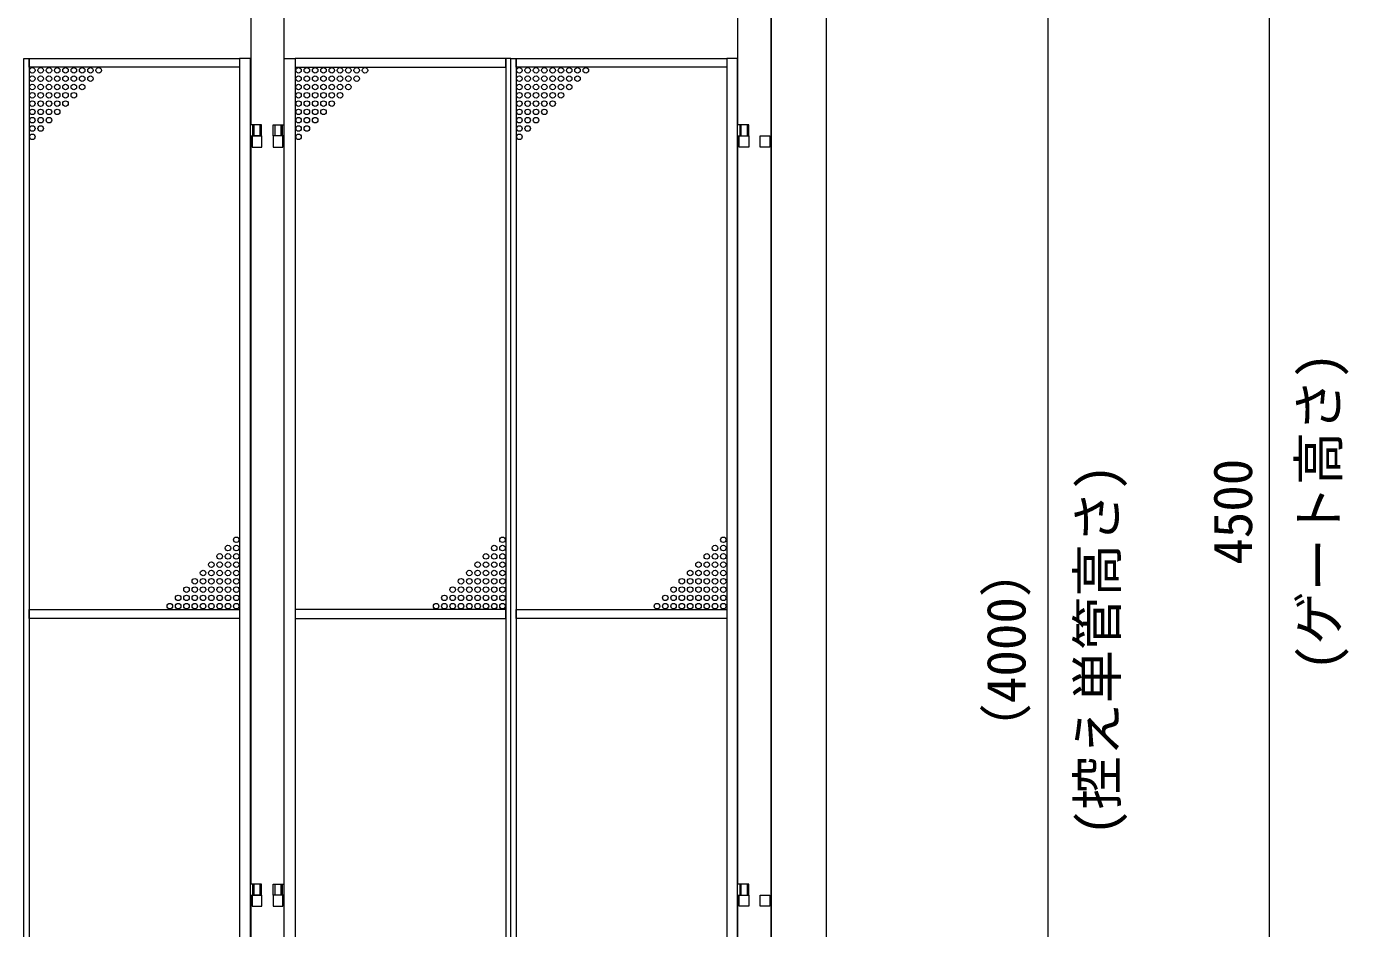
# Model space of a CAD drawing. Units: millimetres, scale not verified. Extents: x -10062 to 10062, y -16938 to 16938.
# Drawn here: x -2008 to 381, y 7721 to 9351 of the extents above; entities that cross this region are included whole.
import ezdxf
from ezdxf.enums import TextEntityAlignment as Align

# ---------------------------------------------------------------- set-up
doc = ezdxf.new("R2010")
doc.units = ezdxf.units.MM
doc.header["$LTSCALE"] = 90
doc.linetypes.add('DASHED1', pattern=[1.8, 1.2, -0.6])
for name, color, linetype, lineweight in [('0-2_ACCG-3018', 134, 'Continuous', 18), ('0-C_寸法', 134, 'Continuous', 18), ('0-D_側固定棒', 134, 'Continuous', 18), ('1-1_中央走行棒', 134, 'Continuous', 18), ('1-9_標準ﾊﾟﾈﾙ', 134, 'Continuous', 18), ('1-A_標準柱', 134, 'Continuous', 18)]:
    doc.layers.add(name, color=color, linetype=linetype, lineweight=lineweight)
doc.styles.add('ＭＳ ゴシック', font='')
doc.styles.get('ＭＳ ゴシック').set_extended_font_data('MS Gothic')

msp = doc.modelspace()

# ---------------------------------------------------------------- linework, layer by layer
at = {"layer": '0-2_ACCG-3018'}
for centre in [(-1997.25, 9271.56), (-1982.25, 9271.56), (-1967.25, 9271.56), (-1952.25, 9271.56), (-1937.25, 9271.56), (-1922.25, 9271.56), (-1907.25, 9271.56), (-1892.25, 9271.56), (-1877.25, 9271.56), (-1516.25, 9271.56), (-1501.25, 9271.56), (-1486.25, 9271.56), (-1471.25, 9271.56), (-1456.25, 9271.56), (-1441.25, 9271.56), (-1426.25, 9271.56), (-1411.25, 9271.56), (-1396.25, 9271.56), (-1117.25, 9271.56), (-1102.25, 9271.56), (-1087.25, 9271.56), (-1072.25, 9271.56), (-1057.25, 9271.56), (-1042.25, 9271.56), (-1027.25, 9271.56), (-1012.25, 9271.56), (-997.25, 9271.56), (-1997.25, 9256.56), (-1997.25, 9241.56), (-1982.25, 9256.56), (-1982.25, 9241.56), (-1967.25, 9256.56), (-1967.25, 9241.56), (-1952.25, 9256.56), (-1952.25, 9241.56), (-1937.25, 9256.56), (-1937.25, 9241.56), (-1922.25, 9256.56), (-1922.25, 9241.56), (-1907.25, 9256.56), (-1907.25, 9241.56), (-1892.25, 9256.56), (-1516.25, 9256.56), (-1516.25, 9241.56), (-1501.25, 9256.56), (-1501.25, 9241.56), (-1486.25, 9256.56), (-1486.25, 9241.56), (-1471.25, 9256.56), (-1471.25, 9241.56), (-1456.25, 9256.56), (-1456.25, 9241.56), (-1441.25, 9256.56), (-1441.25, 9241.56), (-1426.25, 9256.56), (-1426.25, 9241.56), (-1411.25, 9256.56), (-1117.25, 9256.56), (-1117.25, 9241.56), (-1102.25, 9256.56), (-1102.25, 9241.56), (-1087.25, 9256.56), (-1087.25, 9241.56), (-1072.25, 9256.56), (-1072.25, 9241.56), (-1057.25, 9256.56), (-1057.25, 9241.56), (-1042.25, 9256.56), (-1042.25, 9241.56), (-1027.25, 9256.56), (-1027.25, 9241.56), (-1012.25, 9256.56), (-1997.25, 9226.56), (-1982.25, 9226.56), (-1967.25, 9226.56), (-1952.25, 9226.56), (-1937.25, 9226.56), (-1922.25, 9226.56), (-1516.25, 9226.56), (-1501.25, 9226.56), (-1486.25, 9226.56), (-1471.25, 9226.56), (-1456.25, 9226.56), (-1441.25, 9226.56), (-1117.25, 9226.56), (-1102.25, 9226.56), (-1087.25, 9226.56), (-1072.25, 9226.56), (-1057.25, 9226.56), (-1042.25, 9226.56), (-1997.25, 9211.56), (-1997.25, 9196.56), (-1982.25, 9211.56), (-1982.25, 9196.56), (-1967.25, 9211.56), (-1967.25, 9196.56), (-1952.25, 9211.56), (-1952.25, 9196.56), (-1937.25, 9211.56), (-1516.25, 9211.56), (-1516.25, 9196.56), (-1501.25, 9211.56), (-1501.25, 9196.56), (-1486.25, 9211.56), (-1486.25, 9196.56), (-1471.25, 9211.56), (-1471.25, 9196.56), (-1456.25, 9211.56), (-1117.25, 9211.56), (-1117.25, 9196.56), (-1102.25, 9211.56), (-1102.25, 9196.56), (-1087.25, 9211.56), (-1087.25, 9196.56), (-1072.25, 9211.56), (-1072.25, 9196.56), (-1057.25, 9211.56), (-1997.25, 9181.56), (-1982.25, 9181.56), (-1967.25, 9181.56), (-1516.25, 9181.56), (-1501.25, 9181.56), (-1486.25, 9181.56), (-1117.25, 9181.56), (-1102.25, 9181.56), (-1087.25, 9181.56), (-1997.25, 9166.56), (-1997.25, 9151.56), (-1982.25, 9166.56), (-1516.25, 9166.56), (-1516.25, 9151.56), (-1501.25, 9166.56), (-1117.25, 9166.56), (-1117.25, 9151.56), (-1102.25, 9166.56), (-1643.75, 8408.56), (-1628.75, 8423.56), (-1628.75, 8408.56), (-1162.75, 8408.56), (-1147.75, 8423.56), (-1147.75, 8408.56), (-763.75, 8408.56), (-748.75, 8423.56), (-748.75, 8408.56), (-1658.75, 8393.56), (-1643.75, 8393.56), (-1628.75, 8393.56), (-1177.75, 8393.56), (-1162.75, 8393.56), (-1147.75, 8393.56), (-778.75, 8393.56), (-763.75, 8393.56), (-748.75, 8393.56), (-1688.75, 8363.56), (-1673.75, 8378.56), (-1673.75, 8363.56), (-1658.75, 8378.56), (-1658.75, 8363.56), (-1643.75, 8378.56), (-1643.75, 8363.56), (-1628.75, 8378.56), (-1628.75, 8363.56), (-1207.75, 8363.56), (-1192.75, 8378.56), (-1192.75, 8363.56), (-1177.75, 8378.56), (-1177.75, 8363.56), (-1162.75, 8378.56), (-1162.75, 8363.56), (-1147.75, 8378.56), (-1147.75, 8363.56), (-808.75, 8363.56), (-793.75, 8378.56), (-793.75, 8363.56), (-778.75, 8378.56), (-778.75, 8363.56), (-763.75, 8378.56), (-763.75, 8363.56), (-748.75, 8378.56), (-748.75, 8363.56), (-1718.75, 8333.56), (-1703.75, 8348.56), (-1703.75, 8333.56), (-1688.75, 8348.56), (-1688.75, 8333.56), (-1673.75, 8348.56), (-1673.75, 8333.56), (-1658.75, 8348.56), (-1658.75, 8333.56), (-1643.75, 8348.56), (-1643.75, 8333.56), (-1628.75, 8348.56), (-1628.75, 8333.56), (-1237.75, 8333.56), (-1222.75, 8348.56), (-1222.75, 8333.56), (-1207.75, 8348.56), (-1207.75, 8333.56), (-1192.75, 8348.56), (-1192.75, 8333.56), (-1177.75, 8348.56), (-1177.75, 8333.56), (-1162.75, 8348.56), (-1162.75, 8333.56), (-1147.75, 8348.56), (-1147.75, 8333.56), (-838.75, 8333.56), (-823.75, 8348.56), (-823.75, 8333.56), (-808.75, 8348.56), (-808.75, 8333.56), (-793.75, 8348.56), (-793.75, 8333.56), (-778.75, 8348.56), (-778.75, 8333.56), (-763.75, 8348.56), (-763.75, 8333.56), (-748.75, 8348.56), (-748.75, 8333.56), (-1733.75, 8318.56), (-1718.75, 8318.56), (-1703.75, 8318.56), (-1688.75, 8318.56), (-1673.75, 8318.56), (-1658.75, 8318.56), (-1643.75, 8318.56), (-1628.75, 8318.56), (-1252.75, 8318.56), (-1237.75, 8318.56), (-1222.75, 8318.56), (-1207.75, 8318.56), (-1192.75, 8318.56), (-1177.75, 8318.56), (-1162.75, 8318.56), (-1147.75, 8318.56), (-853.75, 8318.56), (-838.75, 8318.56), (-823.75, 8318.56), (-808.75, 8318.56), (-793.75, 8318.56), (-778.75, 8318.56), (-763.75, 8318.56), (-748.75, 8318.56), (-1748.75, 8303.56), (-1733.75, 8303.56), (-1718.75, 8303.56), (-1703.75, 8303.56), (-1688.75, 8303.56), (-1673.75, 8303.56), (-1658.75, 8303.56), (-1643.75, 8303.56), (-1628.75, 8303.56), (-1267.75, 8303.56), (-1252.75, 8303.56), (-1237.75, 8303.56), (-1222.75, 8303.56), (-1207.75, 8303.56), (-1192.75, 8303.56), (-1177.75, 8303.56), (-1162.75, 8303.56), (-1147.75, 8303.56), (-868.75, 8303.56), (-853.75, 8303.56), (-838.75, 8303.56), (-823.75, 8303.56), (-808.75, 8303.56), (-793.75, 8303.56), (-778.75, 8303.56), (-763.75, 8303.56), (-748.75, 8303.56)]:
    msp.add_circle(centre, 5, dxfattribs=at)
at = {"layer": '0-C_寸法'}
for p, q in [((237.5, 10669.5), (237.5, 6279.5)), ((-162.5, 10169.5), (-162.5, 6279.5))]:
    msp.add_line(p, q, dxfattribs=at)
at = {"layer": '0-D_側固定棒'}
for p, q in [((-722.5, 7801.56), (-722.5, 9153.06)), ((-722.5, 6430.06), (-722.5, 7781.56))]:
    msp.add_line(p, q, dxfattribs=at)
msp.add_lwpolyline([(-722.5, 9173.06), (-722.5, 10025.06), (-662.5, 10025.06), (-662.5, 6355.06), (-722.5, 6355.06), (-722.5, 6410.06)], dxfattribs=at)
for points in [[(-702.85, 9133.06), (-720.15, 9133.06), (-720.15, 9153.06), (-702.85, 9153.06)], [(-664.85, 9133.06), (-682.15, 9133.06), (-682.15, 9153.06), (-664.85, 9153.06)], [(-702.85, 7761.56), (-720.15, 7761.56), (-720.15, 7781.56), (-702.85, 7781.56)], [(-664.85, 7761.56), (-682.15, 7761.56), (-682.15, 7781.56), (-664.85, 7781.56)]]:
    msp.add_lwpolyline(points, close=True, dxfattribs=at)
at = {"layer": '1-1_中央走行棒'}
for p, q in [((-1602.5, 9153.06), (-1602.5, 7801.56)), ((-1542.5, 7801.56), (-1542.5, 9153.06)), ((-1602.5, 7781.56), (-1602.5, 6430.06)), ((-1542.5, 6430.06), (-1542.5, 7781.56))]:
    msp.add_line(p, q, dxfattribs=at)
for points in [[(-1597.5, 10505.06), (-1602.5, 10505.06), (-1602.5, 9173.06)], [(-1542.5, 9173.06), (-1542.5, 10505.06), (-1547.5, 10505.06)]]:
    msp.add_lwpolyline(points, dxfattribs=at)
for points in [[(-1600.15, 9133.06), (-1582.85, 9133.06), (-1582.85, 9153.06), (-1600.15, 9153.06)], [(-1562.15, 9133.06), (-1544.85, 9133.06), (-1544.85, 9153.06), (-1562.15, 9153.06)], [(-1600.15, 7761.56), (-1582.85, 7761.56), (-1582.85, 7781.56), (-1600.15, 7781.56)], [(-1562.15, 7761.56), (-1544.85, 7761.56), (-1544.85, 7781.56), (-1562.15, 7781.56)]]:
    msp.add_lwpolyline(points, close=True, dxfattribs=at)
at = {"layer": '1-9_標準ﾊﾟﾈﾙ'}
for p, q in [((-1599.21, 9173.06), (-1599.21, 9153.06)), ((-1545.8, 9173.06), (-1545.8, 9153.06)), ((-719.21, 9173.06), (-719.21, 9153.06)), ((-1599.21, 7801.56), (-1599.21, 7781.56)), ((-1545.8, 7801.56), (-1545.8, 7781.56)), ((-719.21, 7801.56), (-719.21, 7781.56))]:
    msp.add_line(p, q, dxfattribs=at)
at = {"layer": '1-9_標準ﾊﾟﾈﾙ', "linetype": 'DASHED1'}
for p, q in [((-1597, 9173.06), (-1597, 9153.06)), ((-1586, 9173.06), (-1586, 9153.06)), ((-1559, 9173.06), (-1559, 9153.06)), ((-1548, 9173.06), (-1548, 9153.06)), ((-717, 9173.06), (-717, 9153.06)), ((-706, 9173.06), (-706, 9153.06)), ((-1597, 7801.56), (-1597, 7781.56)), ((-1586, 7801.56), (-1586, 7781.56)), ((-1559, 7801.56), (-1559, 7781.56)), ((-1548, 7801.56), (-1548, 7781.56)), ((-717, 7801.56), (-717, 7781.56)), ((-706, 7801.56), (-706, 7781.56))]:
    msp.add_line(p, q, dxfattribs=at)
at = {"layer": '1-9_標準ﾊﾟﾈﾙ'}
for points in [[(-2012.5, 9293.06), (-2003.25, 9293.06), (-2003.25, 6290.06), (-2012.5, 6290.06)], [(-2003.25, 9293.06), (-1622.75, 9293.06), (-1622.75, 9277.56), (-2003.25, 9277.56)], [(-1603, 9293.06), (-1622.75, 9293.06), (-1622.75, 6290.06), (-1603, 6290.06)], [(-1542, 9293.06), (-1522.25, 9293.06), (-1522.25, 6290.06), (-1542, 6290.06)], [(-1141.75, 9293.06), (-1522.25, 9293.06), (-1522.25, 9277.56), (-1141.75, 9277.56)], [(-1132.5, 9293.06), (-1141.75, 9293.06), (-1141.75, 6290.06), (-1132.5, 6290.06)], [(-1132.5, 9293.06), (-1123.25, 9293.06), (-1123.25, 6290.06), (-1132.5, 6290.06)], [(-1123.25, 9293.06), (-742.75, 9293.06), (-742.75, 9277.56), (-1123.25, 9277.56)], [(-723, 9293.06), (-742.75, 9293.06), (-742.75, 6290.06), (-723, 6290.06)], [(-2003.25, 8297.56), (-1622.75, 8297.56), (-1622.75, 8281.56), (-2003.25, 8281.56)], [(-1141.75, 8297.56), (-1522.25, 8297.56), (-1522.25, 8281.56), (-1141.75, 8281.56)], [(-1123.25, 8297.56), (-742.75, 8297.56), (-742.75, 8281.56), (-1123.25, 8281.56)]]:
    msp.add_lwpolyline(points, close=True, dxfattribs=at)
for points in [[(-1603, 9153.06), (-1583, 9153.06), (-1583, 9173.06), (-1603, 9173.06)], [(-1542, 9153.06), (-1562, 9153.06), (-1562, 9173.06), (-1542, 9173.06)], [(-723, 9153.06), (-703, 9153.06), (-703, 9173.06), (-723, 9173.06)], [(-1603, 7781.56), (-1583, 7781.56), (-1583, 7801.56), (-1603, 7801.56)], [(-1542, 7781.56), (-1562, 7781.56), (-1562, 7801.56), (-1542, 7801.56)], [(-723, 7781.56), (-703, 7781.56), (-703, 7801.56), (-723, 7801.56)]]:
    msp.add_lwpolyline(points, dxfattribs=at)
at = {"layer": '1-A_標準柱'}
for p, q in [((-662.5, 6724.5), (-662.5, 10174.5)), ((-562.5, 6724.5), (-562.5, 10174.5))]:
    msp.add_line(p, q, dxfattribs=at)

# ---------------------------------------------------------------- texts
at = {"layer": '0-C_寸法', "style": 'ＭＳ ゴシック'}
for s, p in [('(ゲート高さ)', (383.1, 8186.5)), ('4500', (227.6, 8378.5)), ('(控え単管高さ)', (-16.9, 7888.5)), ('（4000）', (-181.77, 8032.5))]:
    msp.add_text(s, height=70.38, rotation=90, dxfattribs=at).set_placement(p, align=Align.BOTTOM_LEFT)

doc.saveas('drawing.dxf')
